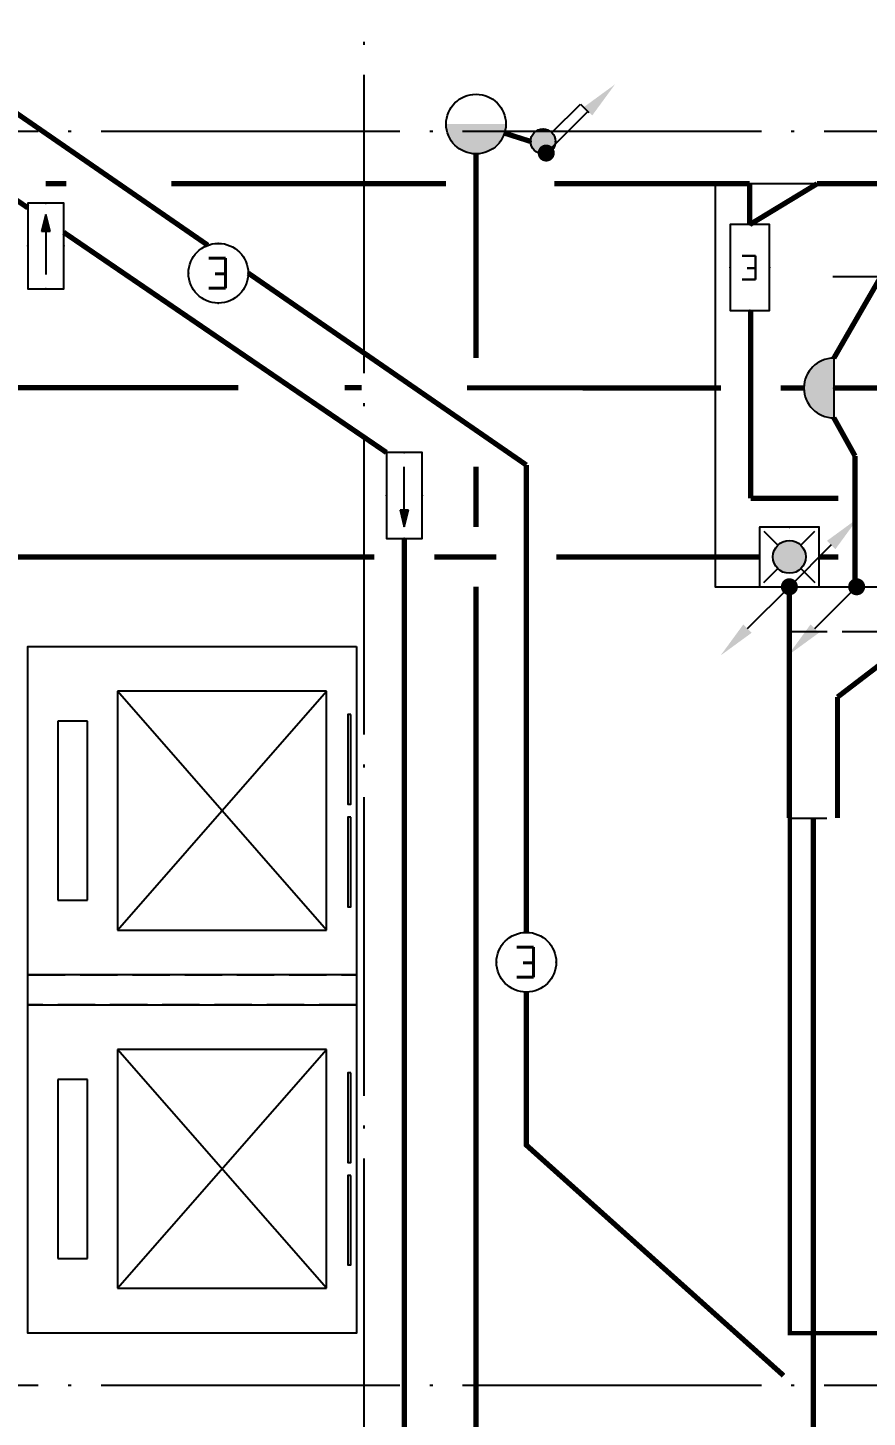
# Model space of a CAD drawing. Extents: x -292644 to 261407, y -12902 to 435090.
# Drawn here: x 126307 to 131925, y 16587 to 25895 of the extents above; entities that cross this region are included whole.
import ezdxf
from ezdxf.enums import TextEntityAlignment as Align
from ezdxf.xclip import XClip

# ---------------------------------------------------------------- set-up
doc = ezdxf.new("R2010")
doc.units = 0
doc.header["$LTSCALE"] = 1000
doc.header["$MEASUREMENT"] = 0
for name, pattern in [('104-10 轴网$0$DOTE', [2.4200000000000004, 2, -0.2, 0.02, -0.2]), ('DASH', [0.35, 0.25, -0.1]), ('X-104 8#10#平面_t3$0$109-34 轴网$0$L1$0$$AUDIT_BAD_LTYPE1', [0]), ('X-104 8#10#平面_t3$0$DASH', [0.35, 0.25, -0.1]), ('三跑梯-1F$0$DASH', [0.35, 0.25, -0.1])]:
    doc.linetypes.add(name, pattern=pattern)
doc.layers.get('0').update_dxf_attribs({"linetype": 'CONTINUOUS'})
for name, color, linetype in [('104-10 轴网$0$A_AXIS-轴线', 36, '104-10 轴网$0$DOTE'), ('EQUIP-照明', 3, 'CONTINUOUS'), ('LWIRE', 4, 'CONTINUOUS'), ('TEL_TEXT', 3, 'CONTINUOUS'), ('WIRE-应急', 2, 'DASH'), ('WIRE-照明', 1, 'CONTINUOUS'), ('X-104 8#10#平面_t3$0$A-E_楼梯', 171, 'CONTINUOUS'), ('X-104 8#10#平面_t3$0$A-E_电梯', 171, 'CONTINUOUS'), ('X-104 8#10#平面_t3$0$A-I_卫-洁具', 241, 'CONTINUOUS'), ('X-104 8#10#平面_t3$0$A-SUR_看线', 231, 'CONTINUOUS'), ('X-104 8#10#平面_t3$0$A-TECH_结构', 21, 'CONTINUOUS')]:
    doc.layers.add(name, color=color, linetype=linetype)
doc.layers.add('X-104 8#10#平面_t3$0$04-不打印_辅助线', color=165, linetype='CONTINUOUS', plot=False)
doc.layers.add('三跑梯-1F$0$04-不打印_辅助线', color=165, linetype='CONTINUOUS', plot=False)
doc.styles.add('_TEL_DIM', font='SIMPLEX', dxfattribs={"width": 0.7, "height": 3.5, "bigfont": 'HZTXT'})
doc.styles.get("Standard").update_dxf_attribs({"font": 'gbenor.shx', "bigfont": 'gbcbig.shx'})

# ---------------------------------------------------------------- blocks, each defined once
blk = doc.blocks.new('104-10 轴网')
at = {"layer": '104-10 轴网$0$A_AXIS-轴线', "linetype": '104-10 轴网$0$DOTE'}
for p, q in [((137229.5977508624, 40099.99999999987), (137229.5977508621, -6500.000000000186)), ((168929.5977508623, 25199.99999999987), (113929.5977508621, 25199.99999999982)), ((168929.5977508623, 16799.99999999987), (113929.5977508621, 16799.99999999982))]:
    blk.add_line(p, q, dxfattribs=at)
blk = doc.blocks.new('三跑梯-1F')
at = {"color": 171}
for p, q in [((1300.000000000058, 3950), (1400.000000000058, 3950)), ((1300.000000000056, 1610), (1400.000000000056, 1610))]:
    blk.add_line(p, q, dxfattribs=at)
for p, q in [((1400, 3950), (1399.999999999998, 3123.012701891712)), ((2700, 3949.999999999942), (2699.999999999998, 2372.457351944817)), ((2699.999999999998, 2256.987298107706), (2699.999999999998, 1709.999999999942))]:
    blk.add_line(p, q)
for points in [[(1239.999999999998, 1530), (1300.000000000056, 1530), (1300.000000000058, 4010), (1240, 4010)], [(1399.999999999998, 1529.999999999942), (1460.000000000056, 1529.999999999942), (1460.000000000058, 4010), (1400, 4010)]]:
    blk.add_lwpolyline(points, close=True, dxfattribs=at)
at = {"color": 8, "linetype": '三跑梯-1F$0$DASH'}
blk.add_arc((1349.999999999996, 1610), 1350.000000000002, 180, 0, dxfattribs=at)
at = {"layer": '三跑梯-1F$0$04-不打印_辅助线', "linetype": '三跑梯-1F$0$DASH'}
blk.add_line((0, 200), (2700, 200), dxfattribs=at)
at = {"layer": '三跑梯-1F$0$04-不打印_辅助线'}
blk.add_lwpolyline([(2699.999999999998, 5300), (0, 5300), (0, 0), (2700, 0)], close=True, dxfattribs=at)
blk.add_lwpolyline([(2077.989292925573, 4511.834401277243), (2077.989292925515, 3260), (2243.613369419356, 3540)], dxfattribs=at)
blk = doc.blocks.new('A-电梯2222')
for p, q in [((-599.9999999888532, 1800.000000028485), (-599.9999999888532, 2000.000000028485)), ((-599.9999999888532, 2000.000000028485), (599.999999990192, 2000.000000027969)), ((599.999999990192, 2000.000000027969), (599.999999990192, 1800.000000028027)), ((599.999999990192, 1800.000000028027), (-599.9999999888532, 1800.000000028485)), ((-800.0000000021246, 200.0000000191649), (-800.0000000016589, 1600.000000013759)), ((-800.0000000016589, 1600.000000013759), (800.0000000027649, 1600.000000013068)), ((800.0000000027649, 1600.000000013068), (-800.0000000021246, 200.0000000191649)), ((800.0000000021828, 200.0000000184664), (-800.0000000016589, 1600.000000013759)), ((800.0000000027649, 1600.000000013068), (800.0000000021828, 200.0000000184664)), ((800.0000000021828, 200.0000000184664), (-800.0000000021246, 200.0000000191649))]:
    blk.add_line(p, q)
for points in [[(-1100, 0), (1100, 0), (1100, 2200.000000000007), (-1100, 2200.000000000007)], [(-643.3333333326736, 38.08112883746799), (-643.3333333326736, 58.97966308711329), (-43.33333333267365, 58.97966308711329), (-43.33333333267365, 38.08112883746799)], [(43.33333333273185, 38.0811288371915), (43.33333333273185, 58.97966308683681), (643.3333333327319, 58.97966308683681), (643.3333333327319, 38.0811288371915)]]:
    blk.add_lwpolyline(points, close=True)
blk = doc.blocks.new('X-104 8#10#平面_t3$0$jhat')
for p, q in [((-395, -250.0000000000582), (-395, 249.9999999999418)), ((-395, 249.9999999999418), (-44.99999999994179, 249.9999999999418)), ((-44.99999999994179, 249.9999999999418), (-44.99999999994179, 11.73657725605881)), ((-219.9999999999418, 32.25599999987753), (-219.9999999999418, 5.03999999986263)), ((-124.8214514199644, 8.000000000058208), (11.68149024352897, 14.3899337601033)), ((-124.8214514199644, 7.999999999941792), (-124.8214514199644, -8.000000000058208)), ((11.68149024352897, 14.3899337601033), (11.68149024352897, -14.3899337601033)), ((-225.0399999999208, -1.164153218269348e-10), (-253.7679999999236, -1.164153218269348e-10)), ((-219.9999999999418, -5.040000000095461), (-219.9999999999418, -32.76000000012573)), ((-186.7359999999171, -1.164153218269348e-10), (-214.9599999999045, -1.164153218269348e-10)), ((-124.8214514199644, -8.000000000058208), (11.68149024352897, -14.3899337601033)), ((-44.99999999994179, -12.38077738613356), (-44.99999999994179, -250.0000000000582)), ((-44.99999999994179, -250.0000000000582), (-395, -250.0000000000582))]:
    blk.add_line(p, q)
at = {"color": 8}
blk.add_lwpolyline([(-69.99999999994179, -11.06304409715813), (-69.99999999994179, -225.0000000000582), (-370, -225.0000000000582), (-370, 224.9999999999418), (-69.99999999994179, 224.9999999999418), (-69.99999999994179, 10.56628493819153)], dxfattribs=at)
at = {"ltscale": 1000, "const_width": 0.8399999999999999}
blk.add_lwpolyline([(-219.5799999999581, 0.1399999998975545, 0.9999999999999999), (-220.4199999999255, 0.1399999998975545, 0.9999999999999999)], format="xyb", close=True, dxfattribs=at)
for points in [[(7.191454842337407, 81.35012003820157), (30, 81.35012003820157), (30, 51.35012003820157), (7.191454842337407, 51.35012003820157)], [(11.68149024352897, -21.35012003820157), (30, -21.35012003820157), (30, 21.35012003820157), (11.68149024352897, 21.35012003820157)], [(7.191454842337407, -81.35012003820157), (30, -81.35012003820157), (30, -51.35012003820157), (7.191454842337407, -51.35012003820157)]]:
    blk.add_lwpolyline(points, close=True)
blk.add_circle((-219.9999999999418, -1.164153218269348e-10), 25.2)
at = {"layer": 'X-104 8#10#平面_t3$0$04-不打印_辅助线'}
blk.add_lwpolyline([(100.0000000001164, -350), (100.0000000000582, 350), (-499.9999999999418, 350), (-499.9999999998836, -350)], close=True, dxfattribs=at)
blk = doc.blocks.new('X-104 8#10#平面_t3$0$A-toilet-F2$0$A-toilet-F3$0$xb')
for p, q in [((177.7999999998137, 203.2000000000698), (-177.7999999993481, 203.1999999994878)), ((-228.5999999991618, 152.3999999994412), (-228.6000000010245, 9.313225746154785e-10)), ((228.6000000010245, -9.313225746154785e-10), (228.6000000005588, 152.3999999997905)), ((-228.6000000010245, 9.313225746154785e-10), (228.6000000010245, -9.313225746154785e-10))]:
    blk.add_line(p, q)
for centre, radius, start, end in [((-6.349999998696148, 209.549999998766), 171.56755229355, 106.6068803142738, 182.1210963969083), ((9.313225746154785e-10, 342.8999999993248), 63.50000000000001, 1.07073087239469, 178.9292691276053), ((6.350000001490116, 209.549999998766), 171.56755229355, 357.8789036030917, 73.39311968572625), ((-6.349999998696148, 209.549999998766), 146.16755229355, 87.87890362284142, 182.1210963969083), ((6.350000001490116, 209.549999998766), 146.16755229355, 357.8789036030917, 92.12109637715858), ((-177.7999999993481, 152.3999999992084), 50.8, 90, 180), ((1.396983861923218e-09, 203.1999999987893), 38.1, 0, 180), ((177.8000000002794, 152.3999999997905), 50.8, 0, 90)]:
    blk.add_arc(centre, radius, start, end)
blk = doc.blocks.new('X-104 8#10#平面_t3$0$8#核心筒')
at = {"layer": 'X-104 8#10#平面_t3$0$A-I_卫-洁具', "ltscale": 0.1}
for points in [[(10819.99873398323, 21849.99836163709), (10849.99873398323, 21849.99836163709), (10849.99873398323, 21449.99836163709), (10819.99873398323, 21449.99836163709)], [(11619.99873398323, 21849.99836163709), (11649.99873398323, 21849.99836163709), (11649.99873398323, 21449.99836163709), (11619.99873398323, 21449.99836163709)], [(14350.0000234468, 21849.99836163723), (12550.0000234468, 21849.99836163723), (12550.0000234468, 21249.99836163723), (14350.0000234468, 21249.99836163723)]]:
    blk.add_lwpolyline(points, close=True, dxfattribs=at)
blk.add_lwpolyline([(12550.0000234468, 21849.99836163723), (12550.0000234468, 21819.99836163723), (14350.00002344692, 21819.99836163712), (14350.00002345035, 21849.99836163729)], dxfattribs=at)
at = {"layer": 'X-104 8#10#平面_t3$0$A-TECH_结构', "linetype": 'X-104 8#10#平面_t3$0$DASH'}
blk.add_lwpolyline([(14550.00002344679, 19549.99838346642), (16750.00002344628, 19549.99838346642), (16750.00002344628, 19349.99836162853), (14550.00002344679, 19349.99836162853)], close=True, dxfattribs=at)
at = {"layer": 'X-104 8#10#平面_t3$0$A-E_电梯', "xscale": -1, "rotation": 90}
for p in [(16750.0000234468, 20649.99838346642), (16750.0000234468, 18249.99838346642)]:
    blk.add_blockref('A-电梯2222', p, dxfattribs=at)
at = {"layer": 'X-104 8#10#平面_t3$0$A-I_卫-洁具', "ltscale": 0.1}
for name, p, rotation in [('X-104 8#10#平面_t3$0$A-toilet-F2$0$A-toilet-F3$0$xb', (10450.00002342847, 21849.99836163712), 180), ('X-104 8#10#平面_t3$0$A-toilet-F2$0$A-toilet-F3$0$xb', (11250.00002342847, 21849.99836163712), 180), ('X-104 8#10#平面_t3$0$A-toilet-F2$0$A-toilet-F3$0$xb', (12050.00002342847, 21849.99836163712), 180), ('X-104 8#10#平面_t3$0$jhat', (13100.0000234468, 21749.99836163723), 90), ('X-104 8#10#平面_t3$0$jhat', (13800.0000234468, 21749.99836163723), 90)]:
    blk.add_blockref(name, p, dxfattribs=dict(at, rotation=rotation))
blk = doc.blocks.new('X-104 8#10#平面_t3')
at = {"layer": 'X-104 8#10#平面_t3$0$A-SUR_看线', "linetype": 'X-104 8#10#平面_t3$0$DASH', "ltscale": 2, "const_width": 30}
blk.add_lwpolyline([(131406.95072184, 21849.99836163325), (131406.95072184, 17149.99838346746), (136606.950721833, 17149.99838346613)], dxfattribs=at)
at = {"layer": 'X-104 8#10#平面_t3$0$A-TECH_结构', "linetype": 'X-104 8#10#平面_t3$0$DASH'}
blk.add_lwpolyline([(136606.950721833, 17149.99838346746), (131406.95072184, 17149.99838346746), (131406.95072184, 21849.99836163325), (136606.950721833, 21849.99836163322)], close=True, dxfattribs=at)
at = {"linetype": 'X-104 8#10#平面_t3$0$109-34 轴网$0$L1$0$$AUDIT_BAD_LTYPE1'}
ref = blk.add_blockref('104-10 轴网', (-8672.647029029395, 2.91038304567337e-11), dxfattribs=at)
XClip(ref).set_block_clipping_path([(104379.59775086239, -11899.999999999955), (178479.5977508624, 45500.000000000044)])
blk.add_blockref('X-104 8#10#平面_t3$0$8#核心筒', (111756.9507218327, -1.455191522836685e-10))
at = {"layer": 'X-104 8#10#平面_t3$0$A-E_楼梯', "rotation": 90}
blk.add_blockref('三跑梯-1F', (136206.9507218343, 22149.9983616331), dxfattribs=at)
blk = doc.blocks.new('$equip$00001147')
blk.add_circle((0, 0), 0.5)
at = {"flags": 9}
blk.add_attdef('A', (0, 0), '', height=2e-05, dxfattribs=at)
blk = doc.blocks.new('$equip_U$00000361(HT0843)')
for p in [(0, 0.500000000001819), (-0.5, 1.818989403545856e-12), (0.5, 1.818989403545856e-12), (0, -0.499999999998181)]:
    blk.add_point(p)
blk.add_blockref('$equip$00001147', (0, 1.818989403545856e-12))
at = {"color": 7, "style": '_TEL_DIM'}
blk.add_attdef('$TEXT$', text='', height=0.5, dxfattribs=at).set_placement((0, 1.818989403545856e-12), align=Align.MIDDLE_CENTER)
at = {"color": 7, "style": '_TEL_DIM', "flags": 1}
for tag in ['REMARK', 'A']:
    blk.add_attdef(tag, text='', height=2.5e-05, dxfattribs=at).set_placement((0, 1.818989403545856e-12), align=Align.MIDDLE_CENTER)
blk = doc.blocks.new('$equip$00002534')
for p, q in [((-0.7200000000011642, 0.6599999999998545), (-0.7200000000011642, 0)), ((0.7200000000011642, 0.6599999999998545), (-0.7200000000011642, 0.6599999999998545)), ((0.7200000000011642, 0), (0.7200000000011642, 0.6599999999998545)), ((-0.7200000000011642, 0), (0.7200000000011642, 0))]:
    blk.add_line(p, q)
blk.add_lwpolyline([(-0.7200000000011642, 0.6599999999998545), (-0.7200000000011642, 0), (0.7200000000011642, 0), (0.7200000000011642, 0.6599999999998545), (-0.7200000000011642, 0.6599999999998545), (-0.7200000000011642, 0)])
for p in [(0, 0.6599999999998545), (-0.7200000000011642, 0.3299999999981083), (0.7200000000011642, 0.3299999999981083), (0, 0)]:
    blk.add_point(p)
at = {"color": 7, "style": '_TEL_DIM'}
blk.add_attdef('$TEXT$', text='', height=0.4, dxfattribs=at).set_placement((0, 0.3299999999981083), align=Align.MIDDLE_CENTER)
at = {"color": 7, "style": '_TEL_DIM', "flags": 1}
blk.add_attdef('A', text='', height=2e-05, dxfattribs=at).set_placement((0, 0), align=Align.MIDDLE_CENTER)
blk = doc.blocks.new('$equip$00001168')
blk.add_line((-0.5, 0), (0.5, 0))
blk.add_arc((0, 0), 0.5, 180, 0)
for p in [(-0.5, 0), (0, 0), (0.5, 0), (0, -0.5)]:
    blk.add_point(p)
for points in [[(0.4330127018911298, -0.25), (-0.4330127018911298, -0.25), (0.5, 0), (-0.5, 0)], [(0.25, -0.4330127018911298), (-0.25, -0.4330127018911298), (0.4330127018911298, -0.25), (-0.4330127018911298, -0.25)], [(0, -0.5), (0, -0.5), (0.25, -0.4330127018911298), (-0.25, -0.4330127018911298)]]:
    blk.add_solid(points)
at = {"flags": 9}
blk.add_attdef('A', (0, 0), '', height=2e-05, dxfattribs=at)
blk = doc.blocks.new('$equip$00002604')
blk.add_hatch(color=256).paths.add_polyline_path([(0.2745181131831487, 0.5000125000005937, 1), (-0.2744993631858961, 0.5000125000005937, 1)])
for p, q in [((-0.4285620535811177, 0.9285839285730617), (-0.1940976152691292, 0.6941194902610732)), ((0.1941163652627438, 0.6941194902683492), (0.4285808035638183, 0.9285839285730617)), ((-0.4285620535811177, 0.07144107142812572), (-0.1940976152691292, 0.3059055097401142)), ((0.1941163652627438, 0.3059055097328383), (0.4285808035638183, 0.07144107142812572))]:
    blk.add_line(p, q)
at = {"const_width": 0.02}
blk.add_lwpolyline([(-0.4999906250013737, 1.000012500000594), (-0.4999906250013737, 1.250000059371814e-05), (0.5000093749986263, 1.250000059371814e-05), (0.5000093749986263, 1.000012500000594), (-0.4999906250013737, 1.000012500000594), (-0.4999906250013737, 1.250000059371814e-05)], dxfattribs=at)
blk.add_lwpolyline([(-0.4999906250013737, 1.000012500000594), (-0.4999906250013737, 1.250000059371814e-05), (0.5000093749986263, 1.250000059371814e-05), (0.5000093749986263, 1.000012500000594)], close=True)
blk.add_circle((9.374998626299202e-06, 0.5000125000005937), 0.2745087381843628)
for p in [(9.374998626299202e-06, 1.000012500000594), (-0.4999906250013737, 0.5000125000005937), (0.5000093749986263, 0.5000125000005937), (0, 0)]:
    blk.add_point(p)
at = {"color": 7, "style": '_TEL_DIM', "flags": 1}
blk.add_attdef('A', text='', height=2.5e-05, dxfattribs=at).set_placement((0, 0), align=Align.MIDDLE_CENTER)
blk = doc.blocks.new('$TelecSys$00000080')
for p, q in [((-0.7000000000007276, -0.7000000000007276), (0, 0)), ((0.1041666666678793, 0.1041666666660603), (0.1041666666678793, 0.1041666666660603)), ((-0.1041666666678793, -0.1041666666660603), (-0.1041666666678793, -0.1041666666660603))]:
    blk.add_line(p, q)
at = {"const_width": 0.1425}
blk.add_lwpolyline([(0.07125000000087311, 0, 1), (-0.07125000000087311, 0, 1)], format="xyb", close=True, dxfattribs=at)
blk.add_solid([(-0.6300000000010186, -0.7700000000004366), (-0.7700000000004366, -0.6299999999991996), (-1.150000000001455, -1.149999999999636)])
at = {"width": 0.8, "flags": 9}
blk.add_attdef('A', (0, 0), '', height=2e-05, rotation=180, dxfattribs=at)
blk = doc.blocks.new('$TelecSys$00000079')
for p, q in [((0.7000000000007276, 0.7000000000007276), (0, 0)), ((0.1041666666678793, 0.1041666666660603), (0.1041666666678793, 0.1041666666660603)), ((-0.1041666666678793, -0.1041666666660603), (-0.1041666666678793, -0.1041666666660603))]:
    blk.add_line(p, q)
at = {"const_width": 0.1425}
blk.add_lwpolyline([(-0.07125000000087311, 0, 1), (0.07125000000087311, 0, 1)], format="xyb", close=True, dxfattribs=at)
blk.add_solid([(0.6300000000010186, 0.7700000000004366), (0.7700000000004366, 0.6299999999991996), (1.150000000001455, 1.149999999999636)])
at = {"width": 0.8, "flags": 9}
blk.add_attdef('A', (0, 0), '', height=2e-05, dxfattribs=at)
blk = doc.blocks.new('$equip$00002541')
blk.add_hatch(color=256).paths.add_polyline_path([(-0.2400000000016007, 0.3719999999993888), (-0.5280000000020664, 0.2999999999992724), (-0.2400000000016007, 0.227999999999156)])
for p, q in [((-0.7199999999975262, 0.5999999999949068), (-0.7199999999975262, 0)), ((0.7199999999975262, 0.5999999999949068), (-0.7199999999975262, 0.5999999999949068)), ((0.7199999999975262, 0), (0.7199999999975262, 0.5999999999949068)), ((-0.2400000000016007, 0.3719999999993888), (-0.5280000000020664, 0.2999999999992724)), ((-0.5280000000020664, 0.2999999999992724), (-0.2400000000016007, 0.227999999999156)), ((-0.2400000000016007, 0.3719999999993888), (-0.2400000000016007, 0.227999999999156)), ((-0.7199999999975262, 0), (0.7199999999975262, 0))]:
    blk.add_line(p, q)
at = {"color": 7}
blk.add_line((-0.4800000000032014, 0.2999999999992724), (0.4800000000032014, 0.2999999999992724), dxfattribs=at)
blk.add_lwpolyline([(-0.7199999999975262, 0.5999999999949068), (-0.7199999999975262, 0), (0.7199999999975262, 0), (0.7199999999975262, 0.5999999999949068), (-0.7199999999975262, 0.5999999999949068), (-0.7199999999975262, 0)])
for p in [(0, 0.5999999999949068), (-0.7199999999975262, 0.2999999999956344), (0.7199999999975262, 0.2999999999956344), (0, 0)]:
    blk.add_point(p)
at = {"color": 7, "style": '_TEL_DIM', "flags": 1}
blk.add_attdef('A', text='', height=2e-05, dxfattribs=at).set_placement((0, 0), align=Align.MIDDLE_CENTER)
blk = doc.blocks.new('$equip$00001151')
blk.add_circle((0, 0.5), 0.5)
for points in [[(0.4330127085668209, 0.2500000115614966), (-0.4330126952190767, 0.2499999884385034), (0.5, 0.5000000133477442), (-0.5, 0.4999999866522558)], [(0.2500000115578587, 0.0669873047809233), (-0.2499999884421413, 0.06698729143317905), (0.4330127085668209, 0.2500000115614966), (-0.4330126952190767, 0.2499999884385034)], [(1.334774424321949e-08, 0), (1.334774424321949e-08, 0), (0.2500000115578587, 0.0669873047809233), (-0.2499999884421413, 0.06698729143317905)]]:
    blk.add_solid(points)
at = {"flags": 9}
blk.add_attdef('A', (0, 0), '', height=2e-05, dxfattribs=at)
blk = doc.blocks.new('$equip$00001962')
for p, q in [((0.1473139127519971, 0.3556472460822988), (0.625000000003638, 0.8333333333339397)), ((0.625000000003638, 0.8333333333339397), (0.7664213562420628, 0.6919119770955149))]:
    blk.add_line(p, q)
blk.add_circle((3.637978807091713e-12, 0.2083333333339397), 0.2083333333334168)
for p in [(1.091393642127514e-11, 0.4166666666660603), (-0.2083333333284827, 0.2083333333375776), (1.091393642127514e-11, 0), (0.2083333333393966, 0.2083333333375776)]:
    blk.add_point(p)
for points in [[(-0.1804219591176661, 0.312500000001819), (0.1804219591249421, 0.312500000001819), (-0.2083333333284827, 0.2083333333339397), (0.2083333333357587, 0.2083333333339397)], [(-0.1041666666642413, 0.3887552924552438), (0.1041666666715173, 0.3887552924552438), (-0.1804219591176661, 0.312500000001819), (0.1804219591249421, 0.312500000001819)], [(3.637978807091713e-12, 0.4166666666660603), (3.637978807091713e-12, 0.4166666666660603), (-0.1041666666642413, 0.3887552924552438), (0.1041666666715173, 0.3887552924552438)], [(-0.1804219591176661, 0.1041666666660603), (0.1804219591249421, 0.1041666666660603), (-0.2083333333284827, 0.2083333333339397), (0.2083333333357587, 0.2083333333339397)], [(-0.1041666666642413, 0.02791137421263556), (0.1041666666715173, 0.02791137421263556), (-0.1804219591176661, 0.1041666666660603), (0.1804219591249421, 0.1041666666660603)], [(3.637978807091713e-12, 1.818989403545856e-12), (3.637978807091713e-12, 1.818989403545856e-12), (-0.1041666666642413, 0.02791137421263556), (0.1041666666715173, 0.02791137421263556)]]:
    blk.add_solid(points)
at = {"layer": 'TEL_TEXT', "style": '_TEL_DIM', "flags": 1}
blk.add_attdef('A', text='', height=2e-05, dxfattribs=at).set_placement((0, 0), align=Align.MIDDLE_CENTER)

msp = doc.modelspace()

# ---------------------------------------------------------------- linework, layer by layer
at = {"layer": 'WIRE-应急', "linetype": 'DASH'}
msp.add_line((131404.3132904947, 20600.45908168517), (131726.3429945134, 20600.45908168517), dxfattribs=at)
at = {"layer": 'WIRE-应急', "linetype": 'DASH', "const_width": 35}
for points in [[(123598.6546304514, 26181.88671005606), (124987.3017691792, 26181.88671005606), (127512.1686734024, 24438.00353963035)], [(125104.1160660572, 25510.0053649523), (126306.9507886108, 24688.71265941021)], [(126425.4175591138, 24849.99836163692), (126563.742310513, 24849.99836163692)], [(127267.588407824, 24849.99836163692), (129106.9507263882, 24849.99836163692)], [(129831.389485164, 24849.99836163692), (131138.9507218341, 24849.99836163692)], [(131138.9507218334, 24576.15153131542), (131138.9507218341, 24849.99836163199)], [(131589.9242900554, 24849.99836163914), (131138.9507218334, 24576.15153131542)], [(132026.3834928405, 24849.99836163914), (131589.9242900554, 24849.99836163914)], [(126546.9507886088, 24524.84122667508), (128706.9507452795, 23049.99836163157)], [(127781.9947599625, 24251.6391928575), (129643.8441226659, 22965.69110424518)], [(131145.5216584787, 22742.19420799457), (131145.5216584787, 24000.15153131449)], [(129643.8441226659, 19834.66442719259), (129643.8441226659, 22965.69110424518)], [(131731.1867728804, 22742.19420799476), (131145.5216584787, 22742.19420799457)], [(128826.9507452792, 22473.99836163355), (128826.9507452784, 15070.43604125307)], [(128626.9507452792, 22350.00086163211), (126006.9483211047, 22350.00086163211)], [(129443.8441226659, 22350.00086163211), (129026.9507452792, 22350.00086163211)], [(131204.3132904947, 22350.00086163211), (129843.8441226659, 22350.00086163211)], [(131731.1867728804, 22350.00336163205), (131604.3132904947, 22350.00336163223)], [(131726.3429945134, 21410.93915972499), (132848.950721835, 22269.99836163508)], [(131404.3095404952, 22149.99836163199), (131404.3147112169, 20600.45908168517)], [(131726.3429945134, 20600.45908168517), (131726.3429945134, 21410.93915972499)], [(131565.328142504, 20600.45908168517), (131565.328142504, 15265.02243302764)], [(131365.328142504, 16865.31008101684), (129643.8441226659, 18409.39399416304), (129643.8441226659, 19434.66442719259)]]:
    msp.add_lwpolyline(points, dxfattribs=at)
at = {"layer": 'WIRE-照明', "linetype": 'Continuous', "const_width": 35}
for points in [[(129672.7059120901, 25133.33169497194), (129497.4921755344, 25189.22045100938)], [(129306.9507271692, 25049.99836163691), (129306.9507218301, 23682.80670493695)], [(132276.8646801143, 24679.55219591026), (131702.0341872949, 23681.58672162503)], [(127717.1019333269, 23483.69025771004), (125299.9558678084, 23485.03362494369)], [(128542.604510138, 23483.23147157013), (128427.0394014617, 23483.29569871079)], [(130945.5216584787, 23481.89601228272), (129247.0174210548, 23482.83998293112)], [(131502.0341872949, 23481.58672162503), (131345.5216584787, 23481.67370594338)], [(131702.0341872949, 23481.58672162503), (134616.280251421, 23481.58672162502)], [(131702.0341872949, 23281.58672162503), (131843.6867728806, 23026.3726210678)], [(131843.6867728806, 22176.38213445208), (131843.6867728806, 23026.3726210678)], [(129306.9507218301, 22955.31037889034), (129306.9507218301, 22550.00086163218)], [(129306.9507218301, 22150.00086163218), (129306.9507218301, 16299.99836696492)]]:
    msp.add_lwpolyline(points, dxfattribs=at)

# ---------------------------------------------------------------- block references
msp.add_blockref('X-104 8#10#平面_t3', (0, 0))
at = {"layer": 'EQUIP-照明', "xscale": 400, "yscale": 400, "zscale": 400}
for name, p in [('$equip$00001151', (129306.9507218301, 25049.99836163691)), ('$equip$00001962', (129756.0392454215, 25049.99836163691)), ('$equip$00002604', (131404.3095404952, 22149.99836163199))]:
    msp.add_blockref(name, p, dxfattribs=at)
for name, p, rotation in [('$equip$00002541', (126306.9507886108, 24433.01811476746), 270), ('$equip$00001168', (131702.0341872949, 23481.58672162503), 270), ('$equip$00002541', (128946.9507452775, 22761.99836163256), 89.99999999999999)]:
    msp.add_blockref(name, p, dxfattribs=dict(at, rotation=rotation))
at = {"layer": 'EQUIP-照明'}
ref = msp.add_blockref('$equip$00002534', (131006.9507218342, 24288.15153131495), dxfattribs=dict(at, xscale=400, yscale=400, zscale=400, rotation=270))
ref.add_attrib('$TEXT$', 'E', dxfattribs={"layer": '0', "color": 7, "height": 160, "rotation": 180, "style": '_TEL_DIM'}).set_placement((131138.9507218334, 24288.15153131495), align=Align.MIDDLE_CENTER)
at = {"layer": 'EQUIP-照明', "xscale": 400, "yscale": 400, "zscale": 400, "rotation": 180}
for p in [(127581.9975133711, 24250.58973782176), (129643.8441226659, 19634.66442719332)]:
    msp.add_blockref('$equip_U$00000361(HT0843)', p, dxfattribs=at).add_auto_attribs({'$TEXT$': 'E'})
at = {"layer": 'LWIRE', "xscale": 400, "yscale": 400, "zscale": 400, "rotation": 180}
for name, p in [('$TelecSys$00000080', (129776.8725787565, 25055.5806364798)), ('$TelecSys$00000080', (131404.3095404952, 22149.99836163199)), ('$TelecSys$00000079', (131404.3095404952, 22149.99836163199)), ('$TelecSys$00000079', (131854.4639029159, 22149.99836163199))]:
    msp.add_blockref(name, p, dxfattribs=at)

doc.saveas('drawing.dxf')
